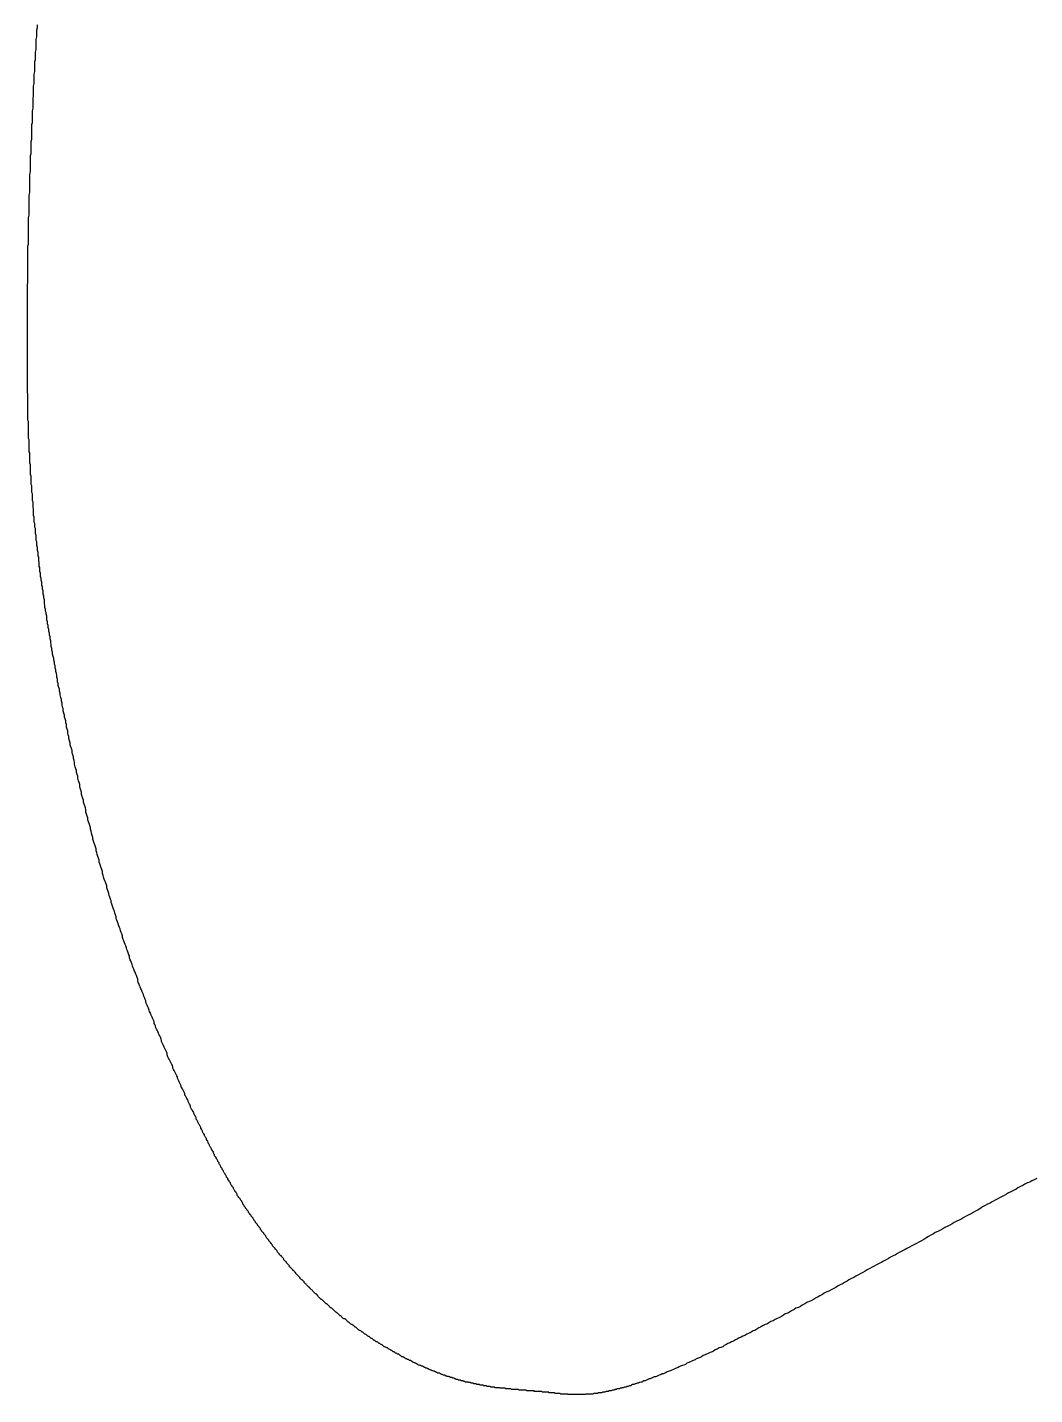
# Model space of a CAD drawing. Header units: millimetres. Extents: x 111 to 2999, y 81 to 1941.
# Drawn here: x 941.04 to 957.02, y 559.45 to 581.15 of the extents above; entities that cross this region are included whole.
import ezdxf

# ---------------------------------------------------------------- set-up
doc = ezdxf.new("R2010")
doc.units = ezdxf.units.MM

msp = doc.modelspace()

# ---------------------------------------------------------------- linework, layer by layer
msp.add_polyline3d([(957.05, 562.883, 0), (957.01, 562.863, 0), (956.97, 562.843, 0), (956.94, 562.823, 0), (956.9, 562.813, 0), (956.86, 562.793, 0), (956.83, 562.773, 0), (956.79, 562.753, 0), (956.75, 562.733, 0), (956.72, 562.713, 0), (956.68, 562.693, 0), (956.64, 562.673, 0), (956.6, 562.653, 0), (956.57, 562.633, 0), (956.53, 562.613, 0), (956.49, 562.593, 0), (956.46, 562.573, 0), (956.42, 562.553, 0), (956.38, 562.533, 0), (956.34, 562.513, 0), (956.31, 562.493, 0), (956.27, 562.473, 0), (956.23, 562.453, 0), (956.19, 562.433, 0), (956.16, 562.413, 0), (956.12, 562.383, 0), (956.08, 562.363, 0), (956.04, 562.343, 0), (956.01, 562.323, 0), (955.97, 562.303, 0), (955.93, 562.283, 0), (955.89, 562.263, 0), (955.86, 562.243, 0), (955.82, 562.223, 0), (955.78, 562.203, 0), (955.74, 562.183, 0), (955.71, 562.163, 0), (955.67, 562.143, 0), (955.63, 562.123, 0), (955.59, 562.103, 0), (955.56, 562.083, 0), (955.52, 562.063, 0), (955.48, 562.043, 0), (955.44, 562.023, 0), (955.41, 562.003, 0), (955.37, 561.983, 0), (955.33, 561.963, 0), (955.29, 561.933, 0), (955.26, 561.913, 0), (955.22, 561.893, 0), (955.18, 561.873, 0), (955.14, 561.853, 0), (955.11, 561.833, 0), (955.07, 561.813, 0), (955.03, 561.793, 0), (954.99, 561.773, 0), (954.96, 561.753, 0), (954.92, 561.733, 0), (954.88, 561.713, 0), (954.84, 561.693, 0), (954.81, 561.673, 0), (954.77, 561.653, 0), (954.73, 561.633, 0), (954.7, 561.613, 0), (954.66, 561.593, 0), (954.62, 561.573, 0), (954.59, 561.553, 0), (954.55, 561.533, 0), (954.51, 561.513, 0), (954.47, 561.493, 0), (954.44, 561.473, 0), (954.4, 561.453, 0), (954.36, 561.433, 0), (954.33, 561.413, 0), (954.29, 561.393, 0), (954.26, 561.373, 0), (954.22, 561.353, 0), (954.18, 561.333, 0), (954.15, 561.313, 0), (954.11, 561.293, 0), (954.07, 561.273, 0), (954.04, 561.253, 0), (954, 561.233, 0), (953.97, 561.213, 0), (953.93, 561.193, 0), (953.89, 561.173, 0), (953.86, 561.153, 0), (953.82, 561.133, 0), (953.79, 561.113, 0), (953.75, 561.093, 0), (953.72, 561.083, 0), (953.68, 561.063, 0), (953.65, 561.043, 0), (953.61, 561.023, 0), (953.58, 561.003, 0), (953.54, 560.983, 0), (953.51, 560.963, 0), (953.47, 560.943, 0), (953.44, 560.933, 0), (953.4, 560.913, 0), (953.37, 560.893, 0), (953.33, 560.873, 0), (953.3, 560.853, 0), (953.27, 560.833, 0), (953.23, 560.823, 0), (953.2, 560.803, 0), (953.16, 560.783, 0), (953.13, 560.763, 0), (953.1, 560.743, 0), (953.06, 560.733, 0), (953.03, 560.713, 0), (953, 560.693, 0), (952.96, 560.673, 0), (952.93, 560.663, 0), (952.9, 560.643, 0), (952.87, 560.623, 0), (952.83, 560.613, 0), (952.8, 560.593, 0), (952.77, 560.573, 0), (952.74, 560.563, 0), (952.7, 560.543, 0), (952.67, 560.523, 0), (952.64, 560.513, 0), (952.61, 560.493, 0), (952.58, 560.473, 0), (952.55, 560.463, 0), (952.52, 560.443, 0), (952.48, 560.423, 0), (952.45, 560.413, 0), (952.42, 560.393, 0), (952.39, 560.383, 0), (952.36, 560.363, 0), (952.33, 560.353, 0), (952.3, 560.333, 0), (952.27, 560.323, 0), (952.24, 560.303, 0), (952.21, 560.293, 0), (952.18, 560.273, 0), (952.15, 560.263, 0), (952.12, 560.243, 0), (952.09, 560.233, 0), (952.07, 560.213, 0), (952.04, 560.203, 0), (952.01, 560.193, 0), (951.98, 560.173, 0), (951.95, 560.163, 0), (951.92, 560.143, 0), (951.9, 560.133, 0), (951.87, 560.123, 0), (951.84, 560.103, 0), (951.81, 560.093, 0), (951.79, 560.083, 0), (951.76, 560.073, 0), (951.73, 560.053, 0), (951.71, 560.043, 0), (951.68, 560.033, 0), (951.65, 560.023, 0), (951.63, 560.003, 0), (951.6, 559.993, 0), (951.58, 559.983, 0), (951.55, 559.973, 0), (951.53, 559.963, 0), (951.5, 559.953, 0), (951.48, 559.933, 0), (951.45, 559.923, 0), (951.43, 559.913, 0), (951.4, 559.903, 0), (951.38, 559.893, 0), (951.36, 559.883, 0), (951.33, 559.873, 0), (951.31, 559.863, 0), (951.29, 559.853, 0), (951.26, 559.843, 0), (951.24, 559.833, 0), (951.22, 559.823, 0), (951.19, 559.813, 0), (951.17, 559.803, 0), (951.15, 559.793, 0), (951.13, 559.783, 0), (951.11, 559.783, 0), (951.09, 559.773, 0), (951.06, 559.763, 0), (951.04, 559.753, 0), (951.02, 559.743, 0), (951, 559.733, 0), (950.98, 559.733, 0), (950.96, 559.723, 0), (950.94, 559.713, 0), (950.92, 559.703, 0), (950.9, 559.703, 0), (950.88, 559.693, 0), (950.86, 559.683, 0), (950.84, 559.673, 0), (950.82, 559.673, 0), (950.8, 559.663, 0), (950.79, 559.653, 0), (950.77, 559.653, 0), (950.75, 559.643, 0), (950.73, 559.633, 0), (950.71, 559.633, 0), (950.69, 559.623, 0), (950.68, 559.623, 0), (950.66, 559.613, 0), (950.64, 559.613, 0), (950.62, 559.603, 0), (950.61, 559.593, 0), (950.59, 559.593, 0), (950.57, 559.583, 0), (950.55, 559.583, 0), (950.54, 559.573, 0), (950.52, 559.573, 0), (950.51, 559.573, 0), (950.49, 559.563, 0), (950.47, 559.563, 0), (950.46, 559.553, 0), (950.44, 559.553, 0), (950.43, 559.543, 0), (950.41, 559.543, 0), (950.39, 559.543, 0), (950.38, 559.533, 0), (950.36, 559.533, 0), (950.35, 559.523, 0), (950.33, 559.523, 0), (950.32, 559.523, 0), (950.3, 559.513, 0), (950.29, 559.513, 0), (950.27, 559.513, 0), (950.26, 559.513, 0), (950.25, 559.503, 0), (950.23, 559.503, 0), (950.22, 559.503, 0), (950.2, 559.493, 0), (950.19, 559.493, 0), (950.18, 559.493, 0), (950.16, 559.493, 0), (950.15, 559.483, 0), (950.13, 559.483, 0), (950.12, 559.483, 0), (950.11, 559.483, 0), (950.1, 559.483, 0), (950.08, 559.473, 0), (950.07, 559.473, 0), (950.06, 559.473, 0), (950.04, 559.473, 0), (950.03, 559.473, 0), (950.02, 559.473, 0), (950.01, 559.463, 0), (949.99, 559.463, 0), (949.98, 559.463, 0), (949.97, 559.463, 0), (949.96, 559.463, 0), (949.95, 559.463, 0), (949.93, 559.463, 0), (949.92, 559.463, 0), (949.91, 559.463, 0), (949.9, 559.463, 0), (949.89, 559.453, 0), (949.88, 559.453, 0), (949.86, 559.453, 0), (949.85, 559.453, 0), (949.84, 559.453, 0), (949.83, 559.453, 0), (949.82, 559.453, 0), (949.81, 559.453, 0), (949.8, 559.453, 0), (949.79, 559.453, 0), (949.78, 559.453, 0), (949.77, 559.453, 0), (949.75, 559.453, 0), (949.74, 559.453, 0), (949.73, 559.453, 0), (949.72, 559.453, 0), (949.71, 559.453, 0), (949.7, 559.453, 0), (949.69, 559.453, 0), (949.68, 559.453, 0), (949.67, 559.453, 0), (949.66, 559.453, 0), (949.65, 559.453, 0), (949.64, 559.453, 0), (949.63, 559.453, 0), (949.62, 559.453, 0), (949.61, 559.463, 0), (949.6, 559.463, 0), (949.59, 559.463, 0), (949.59, 559.463, 0), (949.58, 559.463, 0), (949.57, 559.463, 0), (949.56, 559.463, 0), (949.55, 559.463, 0), (949.54, 559.463, 0), (949.53, 559.463, 0), (949.52, 559.463, 0), (949.51, 559.463, 0), (949.5, 559.463, 0), (949.49, 559.473, 0), (949.48, 559.473, 0), (949.48, 559.473, 0), (949.47, 559.473, 0), (949.46, 559.473, 0), (949.45, 559.473, 0), (949.44, 559.473, 0), (949.43, 559.473, 0), (949.42, 559.473, 0), (949.42, 559.473, 0), (949.41, 559.473, 0), (949.4, 559.483, 0), (949.39, 559.483, 0), (949.38, 559.483, 0), (949.37, 559.483, 0), (949.36, 559.483, 0), (949.36, 559.483, 0), (949.35, 559.483, 0), (949.34, 559.483, 0), (949.33, 559.483, 0), (949.32, 559.483, 0), (949.31, 559.483, 0), (949.31, 559.493, 0), (949.3, 559.493, 0), (949.29, 559.493, 0), (949.28, 559.493, 0), (949.27, 559.493, 0), (949.26, 559.493, 0), (949.26, 559.493, 0), (949.25, 559.493, 0), (949.24, 559.493, 0), (949.23, 559.493, 0), (949.22, 559.493, 0), (949.21, 559.493, 0), (949.21, 559.493, 0), (949.2, 559.503, 0), (949.19, 559.503, 0), (949.18, 559.503, 0), (949.17, 559.503, 0), (949.16, 559.503, 0), (949.15, 559.503, 0), (949.15, 559.503, 0), (949.14, 559.503, 0), (949.13, 559.503, 0), (949.12, 559.503, 0), (949.11, 559.503, 0), (949.1, 559.503, 0), (949.09, 559.503, 0), (949.08, 559.503, 0), (949.08, 559.513, 0), (949.07, 559.513, 0), (949.06, 559.513, 0), (949.05, 559.513, 0), (949.04, 559.513, 0), (949.03, 559.513, 0), (949.02, 559.513, 0), (949.01, 559.513, 0), (949, 559.513, 0), (949, 559.513, 0), (948.99, 559.513, 0), (948.98, 559.513, 0), (948.97, 559.513, 0), (948.96, 559.513, 0), (948.95, 559.523, 0), (948.94, 559.523, 0), (948.93, 559.523, 0), (948.92, 559.523, 0), (948.91, 559.523, 0), (948.9, 559.523, 0), (948.89, 559.523, 0), (948.89, 559.523, 0), (948.88, 559.523, 0), (948.87, 559.523, 0), (948.86, 559.523, 0), (948.85, 559.523, 0), (948.84, 559.523, 0), (948.83, 559.533, 0), (948.82, 559.533, 0), (948.81, 559.533, 0), (948.8, 559.533, 0), (948.79, 559.533, 0), (948.78, 559.533, 0), (948.77, 559.533, 0), (948.76, 559.533, 0), (948.75, 559.533, 0), (948.74, 559.533, 0), (948.73, 559.533, 0), (948.72, 559.533, 0), (948.71, 559.543, 0), (948.7, 559.543, 0), (948.69, 559.543, 0), (948.69, 559.543, 0), (948.68, 559.543, 0), (948.67, 559.543, 0), (948.66, 559.543, 0), (948.65, 559.543, 0), (948.64, 559.543, 0), (948.63, 559.543, 0), (948.62, 559.553, 0), (948.61, 559.553, 0), (948.6, 559.553, 0), (948.59, 559.553, 0), (948.58, 559.553, 0), (948.57, 559.553, 0), (948.56, 559.553, 0), (948.55, 559.553, 0), (948.54, 559.553, 0), (948.53, 559.563, 0), (948.52, 559.563, 0), (948.51, 559.563, 0), (948.5, 559.563, 0), (948.48, 559.563, 0), (948.47, 559.563, 0), (948.46, 559.563, 0), (948.45, 559.573, 0), (948.44, 559.573, 0), (948.43, 559.573, 0), (948.42, 559.573, 0), (948.41, 559.573, 0), (948.4, 559.573, 0), (948.39, 559.573, 0), (948.38, 559.583, 0), (948.37, 559.583, 0), (948.36, 559.583, 0), (948.35, 559.583, 0), (948.34, 559.583, 0), (948.33, 559.583, 0), (948.32, 559.593, 0), (948.31, 559.593, 0), (948.3, 559.593, 0), (948.29, 559.593, 0), (948.28, 559.593, 0), (948.27, 559.603, 0), (948.25, 559.603, 0), (948.24, 559.603, 0), (948.23, 559.603, 0), (948.22, 559.603, 0), (948.21, 559.613, 0), (948.2, 559.613, 0), (948.19, 559.613, 0), (948.18, 559.613, 0), (948.17, 559.613, 0), (948.16, 559.623, 0), (948.15, 559.623, 0), (948.14, 559.623, 0), (948.12, 559.623, 0), (948.11, 559.633, 0), (948.1, 559.633, 0), (948.09, 559.633, 0), (948.08, 559.633, 0), (948.07, 559.643, 0), (948.06, 559.643, 0), (948.05, 559.643, 0), (948.04, 559.643, 0), (948.03, 559.653, 0), (948.01, 559.653, 0), (948, 559.653, 0), (947.99, 559.653, 0), (947.98, 559.663, 0), (947.97, 559.663, 0), (947.96, 559.663, 0), (947.95, 559.673, 0), (947.94, 559.673, 0), (947.92, 559.673, 0), (947.91, 559.683, 0), (947.9, 559.683, 0), (947.89, 559.683, 0), (947.88, 559.683, 0), (947.87, 559.693, 0), (947.86, 559.693, 0), (947.84, 559.693, 0), (947.83, 559.703, 0), (947.82, 559.703, 0), (947.81, 559.713, 0), (947.8, 559.713, 0), (947.79, 559.713, 0), (947.78, 559.723, 0), (947.76, 559.723, 0), (947.75, 559.723, 0), (947.74, 559.733, 0), (947.73, 559.733, 0), (947.72, 559.743, 0), (947.71, 559.743, 0), (947.69, 559.743, 0), (947.68, 559.753, 0), (947.67, 559.753, 0), (947.66, 559.763, 0), (947.65, 559.763, 0), (947.64, 559.763, 0), (947.62, 559.773, 0), (947.61, 559.773, 0), (947.6, 559.783, 0), (947.59, 559.783, 0), (947.58, 559.793, 0), (947.57, 559.793, 0), (947.55, 559.793, 0), (947.54, 559.803, 0), (947.53, 559.803, 0), (947.52, 559.813, 0), (947.51, 559.813, 0), (947.49, 559.823, 0), (947.48, 559.823, 0), (947.47, 559.833, 0), (947.46, 559.833, 0), (947.45, 559.843, 0), (947.44, 559.843, 0), (947.42, 559.853, 0), (947.41, 559.853, 0), (947.4, 559.863, 0), (947.39, 559.863, 0), (947.38, 559.873, 0), (947.36, 559.873, 0), (947.35, 559.883, 0), (947.34, 559.883, 0), (947.33, 559.893, 0), (947.32, 559.893, 0), (947.31, 559.903, 0), (947.29, 559.903, 0), (947.28, 559.913, 0), (947.27, 559.913, 0), (947.26, 559.923, 0), (947.25, 559.923, 0), (947.23, 559.933, 0), (947.22, 559.943, 0), (947.21, 559.943, 0), (947.2, 559.953, 0), (947.19, 559.953, 0), (947.17, 559.963, 0), (947.16, 559.963, 0), (947.15, 559.973, 0), (947.14, 559.983, 0), (947.13, 559.983, 0), (947.12, 559.993, 0), (947.1, 559.993, 0), (947.09, 560.003, 0), (947.08, 560.013, 0), (947.07, 560.013, 0), (947.06, 560.023, 0), (947.04, 560.023, 0), (947.03, 560.033, 0), (947.02, 560.043, 0), (947.01, 560.043, 0), (947, 560.053, 0), (946.98, 560.053, 0), (946.97, 560.063, 0), (946.96, 560.073, 0), (946.95, 560.073, 0), (946.94, 560.083, 0), (946.93, 560.093, 0), (946.91, 560.093, 0), (946.9, 560.103, 0), (946.89, 560.113, 0), (946.88, 560.113, 0), (946.87, 560.123, 0), (946.85, 560.133, 0), (946.84, 560.133, 0), (946.83, 560.143, 0), (946.82, 560.153, 0), (946.81, 560.153, 0), (946.8, 560.163, 0), (946.78, 560.173, 0), (946.77, 560.173, 0), (946.76, 560.183, 0), (946.75, 560.193, 0), (946.74, 560.193, 0), (946.73, 560.203, 0), (946.71, 560.213, 0), (946.7, 560.213, 0), (946.69, 560.223, 0), (946.68, 560.233, 0), (946.67, 560.243, 0), (946.66, 560.243, 0), (946.64, 560.253, 0), (946.63, 560.263, 0), (946.62, 560.263, 0), (946.61, 560.273, 0), (946.6, 560.283, 0), (946.59, 560.293, 0), (946.57, 560.293, 0), (946.56, 560.303, 0), (946.55, 560.313, 0), (946.54, 560.313, 0), (946.53, 560.323, 0), (946.52, 560.333, 0), (946.51, 560.343, 0), (946.49, 560.343, 0), (946.48, 560.353, 0), (946.47, 560.363, 0), (946.46, 560.373, 0), (946.45, 560.373, 0), (946.44, 560.383, 0), (946.43, 560.393, 0), (946.42, 560.403, 0), (946.4, 560.413, 0), (946.39, 560.413, 0), (946.38, 560.423, 0), (946.37, 560.433, 0), (946.36, 560.443, 0), (946.35, 560.443, 0), (946.34, 560.453, 0), (946.33, 560.463, 0), (946.31, 560.473, 0), (946.3, 560.483, 0), (946.29, 560.483, 0), (946.28, 560.493, 0), (946.27, 560.503, 0), (946.26, 560.513, 0), (946.25, 560.523, 0), (946.24, 560.523, 0), (946.23, 560.533, 0), (946.22, 560.543, 0), (946.2, 560.553, 0), (946.19, 560.563, 0), (946.18, 560.563, 0), (946.17, 560.573, 0), (946.16, 560.583, 0), (946.15, 560.593, 0), (946.14, 560.603, 0), (946.13, 560.603, 0), (946.12, 560.613, 0), (946.11, 560.623, 0), (946.1, 560.633, 0), (946.09, 560.643, 0), (946.08, 560.653, 0), (946.06, 560.653, 0), (946.05, 560.663, 0), (946.04, 560.673, 0), (946.03, 560.683, 0), (946.02, 560.693, 0), (946.01, 560.703, 0), (946, 560.703, 0), (945.99, 560.713, 0), (945.98, 560.723, 0), (945.97, 560.733, 0), (945.96, 560.743, 0), (945.95, 560.753, 0), (945.94, 560.763, 0), (945.93, 560.763, 0), (945.92, 560.773, 0), (945.91, 560.783, 0), (945.9, 560.793, 0), (945.89, 560.803, 0), (945.88, 560.813, 0), (945.87, 560.823, 0), (945.86, 560.823, 0), (945.85, 560.833, 0), (945.84, 560.843, 0), (945.83, 560.853, 0), (945.82, 560.863, 0), (945.81, 560.873, 0), (945.8, 560.883, 0), (945.79, 560.893, 0), (945.78, 560.893, 0), (945.77, 560.903, 0), (945.76, 560.913, 0), (945.75, 560.923, 0), (945.74, 560.933, 0), (945.73, 560.943, 0), (945.72, 560.953, 0), (945.71, 560.963, 0), (945.7, 560.963, 0), (945.69, 560.973, 0), (945.68, 560.983, 0), (945.67, 560.993, 0), (945.66, 561.003, 0), (945.65, 561.013, 0), (945.64, 561.023, 0), (945.64, 561.033, 0), (945.63, 561.043, 0), (945.62, 561.053, 0), (945.61, 561.053, 0), (945.6, 561.063, 0), (945.59, 561.073, 0), (945.58, 561.083, 0), (945.57, 561.093, 0), (945.56, 561.103, 0), (945.55, 561.113, 0), (945.54, 561.123, 0), (945.53, 561.133, 0), (945.52, 561.143, 0), (945.52, 561.153, 0), (945.51, 561.153, 0), (945.5, 561.163, 0), (945.49, 561.173, 0), (945.48, 561.183, 0), (945.47, 561.193, 0), (945.46, 561.203, 0), (945.45, 561.213, 0), (945.44, 561.223, 0), (945.43, 561.233, 0), (945.43, 561.243, 0), (945.42, 561.253, 0), (945.41, 561.263, 0), (945.4, 561.273, 0), (945.39, 561.273, 0), (945.38, 561.283, 0), (945.37, 561.293, 0), (945.36, 561.303, 0), (945.36, 561.313, 0), (945.35, 561.323, 0), (945.34, 561.333, 0), (945.33, 561.343, 0), (945.32, 561.353, 0), (945.31, 561.363, 0), (945.3, 561.373, 0), (945.3, 561.383, 0), (945.29, 561.393, 0), (945.28, 561.403, 0), (945.27, 561.413, 0), (945.26, 561.423, 0), (945.25, 561.423, 0), (945.25, 561.433, 0), (945.24, 561.443, 0), (945.23, 561.453, 0), (945.22, 561.463, 0), (945.21, 561.473, 0), (945.2, 561.483, 0), (945.2, 561.493, 0), (945.19, 561.503, 0), (945.18, 561.513, 0), (945.17, 561.523, 0), (945.16, 561.533, 0), (945.15, 561.543, 0), (945.15, 561.553, 0), (945.14, 561.563, 0), (945.13, 561.573, 0), (945.12, 561.583, 0), (945.11, 561.593, 0), (945.11, 561.603, 0), (945.1, 561.613, 0), (945.09, 561.623, 0), (945.08, 561.633, 0), (945.07, 561.643, 0), (945.07, 561.653, 0), (945.06, 561.653, 0), (945.05, 561.663, 0), (945.04, 561.673, 0), (945.04, 561.683, 0), (945.03, 561.693, 0), (945.02, 561.703, 0), (945.01, 561.713, 0), (945, 561.723, 0), (945, 561.733, 0), (944.99, 561.743, 0), (944.98, 561.753, 0), (944.97, 561.763, 0), (944.97, 561.773, 0), (944.96, 561.783, 0), (944.95, 561.793, 0), (944.94, 561.803, 0), (944.93, 561.813, 0), (944.93, 561.823, 0), (944.92, 561.833, 0), (944.91, 561.843, 0), (944.9, 561.853, 0), (944.9, 561.863, 0), (944.89, 561.873, 0), (944.88, 561.883, 0), (944.87, 561.893, 0), (944.87, 561.903, 0), (944.86, 561.913, 0), (944.85, 561.923, 0), (944.84, 561.933, 0), (944.84, 561.943, 0), (944.83, 561.953, 0), (944.82, 561.963, 0), (944.82, 561.973, 0), (944.81, 561.983, 0), (944.8, 561.993, 0), (944.79, 562.003, 0), (944.79, 562.013, 0), (944.78, 562.023, 0), (944.77, 562.033, 0), (944.76, 562.043, 0), (944.76, 562.053, 0), (944.75, 562.063, 0), (944.74, 562.073, 0), (944.74, 562.083, 0), (944.73, 562.093, 0), (944.72, 562.103, 0), (944.71, 562.113, 0), (944.71, 562.123, 0), (944.7, 562.133, 0), (944.69, 562.143, 0), (944.69, 562.153, 0), (944.68, 562.163, 0), (944.67, 562.173, 0), (944.66, 562.183, 0), (944.66, 562.193, 0), (944.65, 562.203, 0), (944.64, 562.213, 0), (944.64, 562.223, 0), (944.63, 562.233, 0), (944.62, 562.243, 0), (944.62, 562.253, 0), (944.61, 562.263, 0), (944.6, 562.273, 0), (944.59, 562.283, 0), (944.59, 562.293, 0), (944.58, 562.303, 0), (944.57, 562.313, 0), (944.57, 562.323, 0), (944.56, 562.333, 0), (944.55, 562.343, 0), (944.55, 562.353, 0), (944.54, 562.363, 0), (944.53, 562.373, 0), (944.52, 562.383, 0), (944.52, 562.393, 0), (944.51, 562.403, 0), (944.5, 562.413, 0), (944.5, 562.423, 0), (944.49, 562.433, 0), (944.48, 562.443, 0), (944.48, 562.453, 0), (944.47, 562.463, 0), (944.46, 562.473, 0), (944.46, 562.493, 0), (944.45, 562.503, 0), (944.44, 562.513, 0), (944.44, 562.523, 0), (944.43, 562.533, 0), (944.42, 562.543, 0), (944.42, 562.553, 0), (944.41, 562.563, 0), (944.4, 562.573, 0), (944.39, 562.583, 0), (944.39, 562.593, 0), (944.38, 562.603, 0), (944.37, 562.613, 0), (944.37, 562.633, 0), (944.36, 562.643, 0), (944.35, 562.653, 0), (944.35, 562.663, 0), (944.34, 562.673, 0), (944.33, 562.683, 0), (944.33, 562.693, 0), (944.32, 562.703, 0), (944.31, 562.723, 0), (944.31, 562.733, 0), (944.3, 562.743, 0), (944.29, 562.753, 0), (944.29, 562.763, 0), (944.28, 562.773, 0), (944.27, 562.783, 0), (944.26, 562.803, 0), (944.26, 562.813, 0), (944.25, 562.823, 0), (944.24, 562.833, 0), (944.24, 562.843, 0), (944.23, 562.853, 0), (944.22, 562.873, 0), (944.22, 562.883, 0), (944.21, 562.893, 0), (944.2, 562.903, 0), (944.2, 562.913, 0), (944.19, 562.933, 0), (944.18, 562.943, 0), (944.18, 562.953, 0), (944.17, 562.963, 0), (944.16, 562.973, 0), (944.15, 562.993, 0), (944.15, 563.003, 0), (944.14, 563.013, 0), (944.13, 563.023, 0), (944.13, 563.043, 0), (944.12, 563.053, 0), (944.11, 563.063, 0), (944.11, 563.073, 0), (944.1, 563.093, 0), (944.09, 563.103, 0), (944.08, 563.113, 0), (944.08, 563.133, 0), (944.07, 563.143, 0), (944.06, 563.153, 0), (944.06, 563.163, 0), (944.05, 563.183, 0), (944.04, 563.193, 0), (944.04, 563.203, 0), (944.03, 563.223, 0), (944.02, 563.233, 0), (944.01, 563.243, 0), (944.01, 563.263, 0), (944, 563.273, 0), (943.99, 563.293, 0), (943.99, 563.303, 0), (943.98, 563.313, 0), (943.97, 563.333, 0), (943.96, 563.343, 0), (943.96, 563.353, 0), (943.95, 563.373, 0), (943.94, 563.383, 0), (943.93, 563.403, 0), (943.93, 563.413, 0), (943.92, 563.433, 0), (943.91, 563.443, 0), (943.91, 563.453, 0), (943.9, 563.473, 0), (943.89, 563.483, 0), (943.88, 563.503, 0), (943.88, 563.513, 0), (943.87, 563.533, 0), (943.86, 563.543, 0), (943.85, 563.563, 0), (943.85, 563.573, 0), (943.84, 563.593, 0), (943.83, 563.603, 0), (943.82, 563.623, 0), (943.82, 563.633, 0), (943.81, 563.653, 0), (943.8, 563.663, 0), (943.79, 563.683, 0), (943.79, 563.693, 0), (943.78, 563.713, 0), (943.77, 563.733, 0), (943.76, 563.743, 0), (943.75, 563.763, 0), (943.75, 563.773, 0), (943.74, 563.793, 0), (943.73, 563.813, 0), (943.72, 563.823, 0), (943.72, 563.843, 0), (943.71, 563.863, 0), (943.7, 563.873, 0), (943.69, 563.893, 0), (943.68, 563.913, 0), (943.68, 563.923, 0), (943.67, 563.943, 0), (943.66, 563.963, 0), (943.65, 563.973, 0), (943.64, 563.993, 0), (943.63, 564.013, 0), (943.63, 564.033, 0), (943.62, 564.043, 0), (943.61, 564.063, 0), (943.6, 564.083, 0), (943.59, 564.103, 0), (943.59, 564.113, 0), (943.58, 564.133, 0), (943.57, 564.153, 0), (943.56, 564.173, 0), (943.55, 564.193, 0), (943.54, 564.203, 0), (943.54, 564.223, 0), (943.53, 564.243, 0), (943.52, 564.263, 0), (943.51, 564.283, 0), (943.5, 564.303, 0), (943.49, 564.323, 0), (943.48, 564.333, 0), (943.48, 564.353, 0), (943.47, 564.373, 0), (943.46, 564.393, 0), (943.45, 564.413, 0), (943.44, 564.433, 0), (943.43, 564.453, 0), (943.42, 564.473, 0), (943.42, 564.493, 0), (943.41, 564.513, 0), (943.4, 564.533, 0), (943.39, 564.553, 0), (943.38, 564.573, 0), (943.37, 564.593, 0), (943.36, 564.613, 0), (943.35, 564.633, 0), (943.35, 564.653, 0), (943.34, 564.673, 0), (943.33, 564.693, 0), (943.32, 564.713, 0), (943.31, 564.733, 0), (943.3, 564.753, 0), (943.29, 564.773, 0), (943.28, 564.793, 0), (943.27, 564.813, 0), (943.26, 564.843, 0), (943.26, 564.863, 0), (943.25, 564.883, 0), (943.24, 564.903, 0), (943.23, 564.923, 0), (943.22, 564.943, 0), (943.21, 564.963, 0), (943.2, 564.993, 0), (943.19, 565.013, 0), (943.18, 565.033, 0), (943.17, 565.053, 0), (943.17, 565.073, 0), (943.16, 565.093, 0), (943.15, 565.123, 0), (943.14, 565.143, 0), (943.13, 565.163, 0), (943.12, 565.183, 0), (943.11, 565.213, 0), (943.1, 565.233, 0), (943.09, 565.253, 0), (943.08, 565.273, 0), (943.07, 565.303, 0), (943.06, 565.323, 0), (943.05, 565.343, 0), (943.05, 565.373, 0), (943.04, 565.393, 0), (943.03, 565.413, 0), (943.02, 565.443, 0), (943.01, 565.463, 0), (943, 565.483, 0), (942.99, 565.513, 0), (942.98, 565.533, 0), (942.97, 565.553, 0), (942.96, 565.583, 0), (942.95, 565.603, 0), (942.94, 565.633, 0), (942.93, 565.653, 0), (942.92, 565.673, 0), (942.92, 565.703, 0), (942.91, 565.723, 0), (942.9, 565.753, 0), (942.89, 565.773, 0), (942.88, 565.803, 0), (942.87, 565.823, 0), (942.86, 565.843, 0), (942.85, 565.873, 0), (942.84, 565.893, 0), (942.83, 565.923, 0), (942.82, 565.943, 0), (942.81, 565.973, 0), (942.8, 565.993, 0), (942.79, 566.023, 0), (942.79, 566.043, 0), (942.78, 566.073, 0), (942.77, 566.103, 0), (942.76, 566.123, 0), (942.75, 566.153, 0), (942.74, 566.173, 0), (942.73, 566.203, 0), (942.72, 566.223, 0), (942.71, 566.253, 0), (942.7, 566.283, 0), (942.69, 566.303, 0), (942.68, 566.333, 0), (942.67, 566.353, 0), (942.66, 566.383, 0), (942.66, 566.413, 0), (942.65, 566.433, 0), (942.64, 566.463, 0), (942.63, 566.493, 0), (942.62, 566.513, 0), (942.61, 566.543, 0), (942.6, 566.573, 0), (942.59, 566.593, 0), (942.58, 566.623, 0), (942.57, 566.653, 0), (942.56, 566.673, 0), (942.55, 566.703, 0), (942.55, 566.733, 0), (942.54, 566.763, 0), (942.53, 566.783, 0), (942.52, 566.813, 0), (942.51, 566.843, 0), (942.5, 566.863, 0), (942.49, 566.893, 0), (942.48, 566.923, 0), (942.47, 566.953, 0), (942.46, 566.983, 0), (942.45, 567.003, 0), (942.45, 567.033, 0), (942.44, 567.063, 0), (942.43, 567.093, 0), (942.42, 567.123, 0), (942.41, 567.143, 0), (942.4, 567.173, 0), (942.39, 567.203, 0), (942.38, 567.233, 0), (942.37, 567.263, 0), (942.37, 567.293, 0), (942.36, 567.313, 0), (942.35, 567.343, 0), (942.34, 567.373, 0), (942.33, 567.403, 0), (942.32, 567.433, 0), (942.31, 567.463, 0), (942.3, 567.493, 0), (942.3, 567.523, 0), (942.29, 567.553, 0), (942.28, 567.583, 0), (942.27, 567.603, 0), (942.26, 567.633, 0), (942.25, 567.663, 0), (942.24, 567.693, 0), (942.23, 567.723, 0), (942.23, 567.753, 0), (942.22, 567.783, 0), (942.21, 567.813, 0), (942.2, 567.843, 0), (942.19, 567.873, 0), (942.18, 567.903, 0), (942.18, 567.933, 0), (942.17, 567.963, 0), (942.16, 567.993, 0), (942.15, 568.023, 0), (942.14, 568.053, 0), (942.13, 568.083, 0), (942.13, 568.113, 0), (942.12, 568.143, 0), (942.11, 568.173, 0), (942.1, 568.203, 0), (942.09, 568.233, 0), (942.08, 568.263, 0), (942.08, 568.293, 0), (942.07, 568.323, 0), (942.06, 568.363, 0), (942.05, 568.393, 0), (942.04, 568.423, 0), (942.04, 568.453, 0), (942.03, 568.483, 0), (942.02, 568.513, 0), (942.01, 568.543, 0), (942, 568.573, 0), (942, 568.603, 0), (941.99, 568.633, 0), (941.98, 568.663, 0), (941.97, 568.693, 0), (941.97, 568.733, 0), (941.96, 568.763, 0), (941.95, 568.793, 0), (941.94, 568.823, 0), (941.93, 568.853, 0), (941.93, 568.883, 0), (941.92, 568.913, 0), (941.91, 568.943, 0), (941.9, 568.973, 0), (941.9, 569.013, 0), (941.89, 569.043, 0), (941.88, 569.073, 0), (941.87, 569.103, 0), (941.87, 569.133, 0), (941.86, 569.163, 0), (941.85, 569.193, 0), (941.84, 569.233, 0), (941.84, 569.263, 0), (941.83, 569.293, 0), (941.82, 569.323, 0), (941.82, 569.353, 0), (941.81, 569.383, 0), (941.8, 569.413, 0), (941.79, 569.453, 0), (941.79, 569.483, 0), (941.78, 569.513, 0), (941.77, 569.543, 0), (941.77, 569.573, 0), (941.76, 569.603, 0), (941.75, 569.633, 0), (941.75, 569.673, 0), (941.74, 569.703, 0), (941.73, 569.733, 0), (941.72, 569.763, 0), (941.72, 569.793, 0), (941.71, 569.823, 0), (941.7, 569.863, 0), (941.7, 569.893, 0), (941.69, 569.923, 0), (941.68, 569.953, 0), (941.68, 569.983, 0), (941.67, 570.013, 0), (941.66, 570.043, 0), (941.66, 570.083, 0), (941.65, 570.113, 0), (941.65, 570.143, 0), (941.64, 570.173, 0), (941.63, 570.203, 0), (941.63, 570.233, 0), (941.62, 570.263, 0), (941.61, 570.303, 0), (941.61, 570.333, 0), (941.6, 570.363, 0), (941.59, 570.393, 0), (941.59, 570.423, 0), (941.58, 570.453, 0), (941.58, 570.483, 0), (941.57, 570.513, 0), (941.56, 570.553, 0), (941.56, 570.583, 0), (941.55, 570.613, 0), (941.55, 570.643, 0), (941.54, 570.673, 0), (941.53, 570.703, 0), (941.53, 570.733, 0), (941.52, 570.763, 0), (941.52, 570.803, 0), (941.51, 570.833, 0), (941.51, 570.863, 0), (941.5, 570.893, 0), (941.49, 570.923, 0), (941.49, 570.953, 0), (941.48, 570.983, 0), (941.48, 571.013, 0), (941.47, 571.043, 0), (941.47, 571.073, 0), (941.46, 571.103, 0), (941.46, 571.133, 0), (941.45, 571.163, 0), (941.44, 571.203, 0), (941.44, 571.233, 0), (941.43, 571.263, 0), (941.43, 571.293, 0), (941.42, 571.323, 0), (941.42, 571.353, 0), (941.41, 571.383, 0), (941.41, 571.413, 0), (941.4, 571.443, 0), (941.4, 571.473, 0), (941.39, 571.503, 0), (941.39, 571.533, 0), (941.38, 571.563, 0), (941.38, 571.593, 0), (941.37, 571.623, 0), (941.37, 571.653, 0), (941.36, 571.683, 0), (941.36, 571.713, 0), (941.35, 571.743, 0), (941.35, 571.773, 0), (941.35, 571.803, 0), (941.34, 571.833, 0), (941.34, 571.863, 0), (941.33, 571.883, 0), (941.33, 571.913, 0), (941.32, 571.943, 0), (941.32, 571.973, 0), (941.31, 572.003, 0), (941.31, 572.033, 0), (941.31, 572.063, 0), (941.3, 572.093, 0), (941.3, 572.123, 0), (941.29, 572.153, 0), (941.29, 572.173, 0), (941.29, 572.203, 0), (941.28, 572.233, 0), (941.28, 572.263, 0), (941.27, 572.293, 0), (941.27, 572.323, 0), (941.27, 572.343, 0), (941.26, 572.373, 0), (941.26, 572.403, 0), (941.25, 572.433, 0), (941.25, 572.463, 0), (941.25, 572.483, 0), (941.24, 572.513, 0), (941.24, 572.543, 0), (941.24, 572.573, 0), (941.23, 572.593, 0), (941.23, 572.623, 0), (941.23, 572.653, 0), (941.22, 572.683, 0), (941.22, 572.703, 0), (941.22, 572.733, 0), (941.21, 572.763, 0), (941.21, 572.793, 0), (941.21, 572.813, 0), (941.2, 572.843, 0), (941.2, 572.873, 0), (941.2, 572.893, 0), (941.19, 572.923, 0), (941.19, 572.953, 0), (941.19, 572.983, 0), (941.18, 573.003, 0), (941.18, 573.033, 0), (941.18, 573.063, 0), (941.18, 573.083, 0), (941.17, 573.113, 0), (941.17, 573.143, 0), (941.17, 573.163, 0), (941.17, 573.193, 0), (941.16, 573.213, 0), (941.16, 573.243, 0), (941.16, 573.273, 0), (941.15, 573.293, 0), (941.15, 573.323, 0), (941.15, 573.353, 0), (941.15, 573.373, 0), (941.14, 573.403, 0), (941.14, 573.433, 0), (941.14, 573.453, 0), (941.14, 573.483, 0), (941.14, 573.503, 0), (941.13, 573.533, 0), (941.13, 573.563, 0), (941.13, 573.583, 0), (941.13, 573.613, 0), (941.12, 573.633, 0), (941.12, 573.663, 0), (941.12, 573.693, 0), (941.12, 573.713, 0), (941.12, 573.743, 0), (941.11, 573.763, 0), (941.11, 573.793, 0), (941.11, 573.823, 0), (941.11, 573.843, 0), (941.11, 573.873, 0), (941.1, 573.893, 0), (941.1, 573.923, 0), (941.1, 573.943, 0), (941.1, 573.973, 0), (941.1, 574.003, 0), (941.1, 574.023, 0), (941.09, 574.053, 0), (941.09, 574.073, 0), (941.09, 574.103, 0), (941.09, 574.133, 0), (941.09, 574.153, 0), (941.09, 574.183, 0), (941.09, 574.203, 0), (941.08, 574.233, 0), (941.08, 574.263, 0), (941.08, 574.283, 0), (941.08, 574.313, 0), (941.08, 574.333, 0), (941.08, 574.363, 0), (941.08, 574.393, 0), (941.07, 574.413, 0), (941.07, 574.443, 0), (941.07, 574.463, 0), (941.07, 574.493, 0), (941.07, 574.523, 0), (941.07, 574.543, 0), (941.07, 574.573, 0), (941.07, 574.603, 0), (941.06, 574.623, 0), (941.06, 574.653, 0), (941.06, 574.673, 0), (941.06, 574.703, 0), (941.06, 574.733, 0), (941.06, 574.753, 0), (941.06, 574.783, 0), (941.06, 574.813, 0), (941.06, 574.833, 0), (941.06, 574.863, 0), (941.06, 574.893, 0), (941.05, 574.913, 0), (941.05, 574.943, 0), (941.05, 574.973, 0), (941.05, 574.993, 0), (941.05, 575.023, 0), (941.05, 575.053, 0), (941.05, 575.073, 0), (941.05, 575.103, 0), (941.05, 575.133, 0), (941.05, 575.163, 0), (941.05, 575.183, 0), (941.05, 575.213, 0), (941.05, 575.243, 0), (941.05, 575.263, 0), (941.05, 575.293, 0), (941.05, 575.323, 0), (941.04, 575.353, 0), (941.04, 575.373, 0), (941.04, 575.403, 0), (941.04, 575.433, 0), (941.04, 575.463, 0), (941.04, 575.493, 0), (941.04, 575.513, 0), (941.04, 575.543, 0), (941.04, 575.573, 0), (941.04, 575.603, 0), (941.04, 575.633, 0), (941.04, 575.653, 0), (941.04, 575.683, 0), (941.04, 575.713, 0), (941.04, 575.743, 0), (941.04, 575.773, 0), (941.04, 575.803, 0), (941.04, 575.833, 0), (941.04, 575.853, 0), (941.04, 575.883, 0), (941.04, 575.913, 0), (941.04, 575.943, 0), (941.04, 575.973, 0), (941.04, 576.003, 0), (941.04, 576.033, 0), (941.04, 576.063, 0), (941.04, 576.093, 0), (941.04, 576.123, 0), (941.04, 576.153, 0), (941.04, 576.183, 0), (941.04, 576.213, 0), (941.04, 576.243, 0), (941.04, 576.273, 0), (941.04, 576.303, 0), (941.04, 576.333, 0), (941.04, 576.363, 0), (941.04, 576.393, 0), (941.04, 576.423, 0), (941.04, 576.453, 0), (941.04, 576.483, 0), (941.04, 576.513, 0), (941.04, 576.553, 0), (941.04, 576.583, 0), (941.04, 576.613, 0), (941.04, 576.643, 0), (941.04, 576.673, 0), (941.04, 576.703, 0), (941.04, 576.733, 0), (941.04, 576.773, 0), (941.04, 576.803, 0), (941.04, 576.833, 0), (941.04, 576.863, 0), (941.04, 576.903, 0), (941.04, 576.933, 0), (941.04, 576.963, 0), (941.04, 576.993, 0), (941.04, 577.033, 0), (941.04, 577.063, 0), (941.05, 577.093, 0), (941.05, 577.123, 0), (941.05, 577.163, 0), (941.05, 577.193, 0), (941.05, 577.223, 0), (941.05, 577.263, 0), (941.05, 577.293, 0), (941.05, 577.323, 0), (941.05, 577.363, 0), (941.05, 577.393, 0), (941.05, 577.433, 0), (941.05, 577.463, 0), (941.05, 577.493, 0), (941.05, 577.533, 0), (941.05, 577.563, 0), (941.05, 577.603, 0), (941.05, 577.633, 0), (941.05, 577.673, 0), (941.06, 577.703, 0), (941.06, 577.733, 0), (941.06, 577.773, 0), (941.06, 577.803, 0), (941.06, 577.843, 0), (941.06, 577.873, 0), (941.06, 577.913, 0), (941.06, 577.943, 0), (941.06, 577.983, 0), (941.06, 578.013, 0), (941.06, 578.053, 0), (941.06, 578.093, 0), (941.06, 578.123, 0), (941.07, 578.163, 0), (941.07, 578.193, 0), (941.07, 578.233, 0), (941.07, 578.263, 0), (941.07, 578.303, 0), (941.07, 578.343, 0), (941.07, 578.373, 0), (941.07, 578.413, 0), (941.07, 578.443, 0), (941.07, 578.483, 0), (941.08, 578.523, 0), (941.08, 578.553, 0), (941.08, 578.593, 0), (941.08, 578.633, 0), (941.08, 578.663, 0), (941.08, 578.703, 0), (941.08, 578.743, 0), (941.08, 578.773, 0), (941.08, 578.813, 0), (941.09, 578.853, 0), (941.09, 578.883, 0), (941.09, 578.923, 0), (941.09, 578.963, 0), (941.09, 578.993, 0), (941.09, 579.033, 0), (941.09, 579.073, 0), (941.09, 579.113, 0), (941.1, 579.143, 0), (941.1, 579.183, 0), (941.1, 579.223, 0), (941.1, 579.263, 0), (941.1, 579.293, 0), (941.1, 579.333, 0), (941.11, 579.373, 0), (941.11, 579.413, 0), (941.11, 579.443, 0), (941.11, 579.483, 0), (941.11, 579.523, 0), (941.11, 579.563, 0), (941.11, 579.603, 0), (941.12, 579.633, 0), (941.12, 579.673, 0), (941.12, 579.713, 0), (941.12, 579.753, 0), (941.12, 579.793, 0), (941.12, 579.823, 0), (941.13, 579.863, 0), (941.13, 579.903, 0), (941.13, 579.943, 0), (941.13, 579.983, 0), (941.13, 580.023, 0), (941.14, 580.053, 0), (941.14, 580.093, 0), (941.14, 580.133, 0), (941.14, 580.173, 0), (941.14, 580.213, 0), (941.15, 580.253, 0), (941.15, 580.293, 0), (941.15, 580.323, 0), (941.15, 580.363, 0), (941.15, 580.403, 0), (941.16, 580.443, 0), (941.16, 580.483, 0), (941.16, 580.523, 0), (941.16, 580.563, 0), (941.16, 580.603, 0), (941.17, 580.633, 0), (941.17, 580.673, 0), (941.17, 580.713, 0), (941.17, 580.753, 0), (941.18, 580.793, 0), (941.18, 580.833, 0), (941.18, 580.873, 0), (941.18, 580.913, 0), (941.18, 580.953, 0), (941.19, 580.993, 0), (941.19, 581.023, 0), (941.19, 581.063, 0), (941.19, 581.103, 0), (941.2, 581.143, 0), (941.2, 581.183, 0)])

doc.saveas('drawing.dxf')
